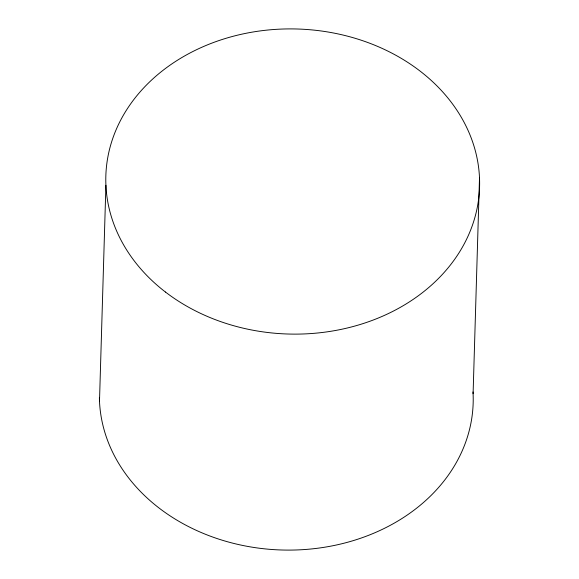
<?xml version="1.0" encoding="UTF-8"?>
<svg xmlns="http://www.w3.org/2000/svg" width="579" height="579" viewBox="0 0 579 579"><rect width="100%" height="100%" fill="white"/><g stroke="black" fill="none" stroke-linecap="round" stroke-linejoin="round"><path stroke-width="0.87" d="M99.494 401.261L105.906 185.287M473.094 393.713L479.506 177.739M473 391.954A186.952 152.581 1.7 0 1 292.106 550.072A186.952 152.581 1.7 0 1 99.385 397.737M165.493 292.062A186.952 152.581 1.7 0 0 474.918 217.357A186.952 152.581 1.7 0 0 237.701 35.124A186.952 152.581 1.7 0 0 165.493 292.062"/></g></svg>
